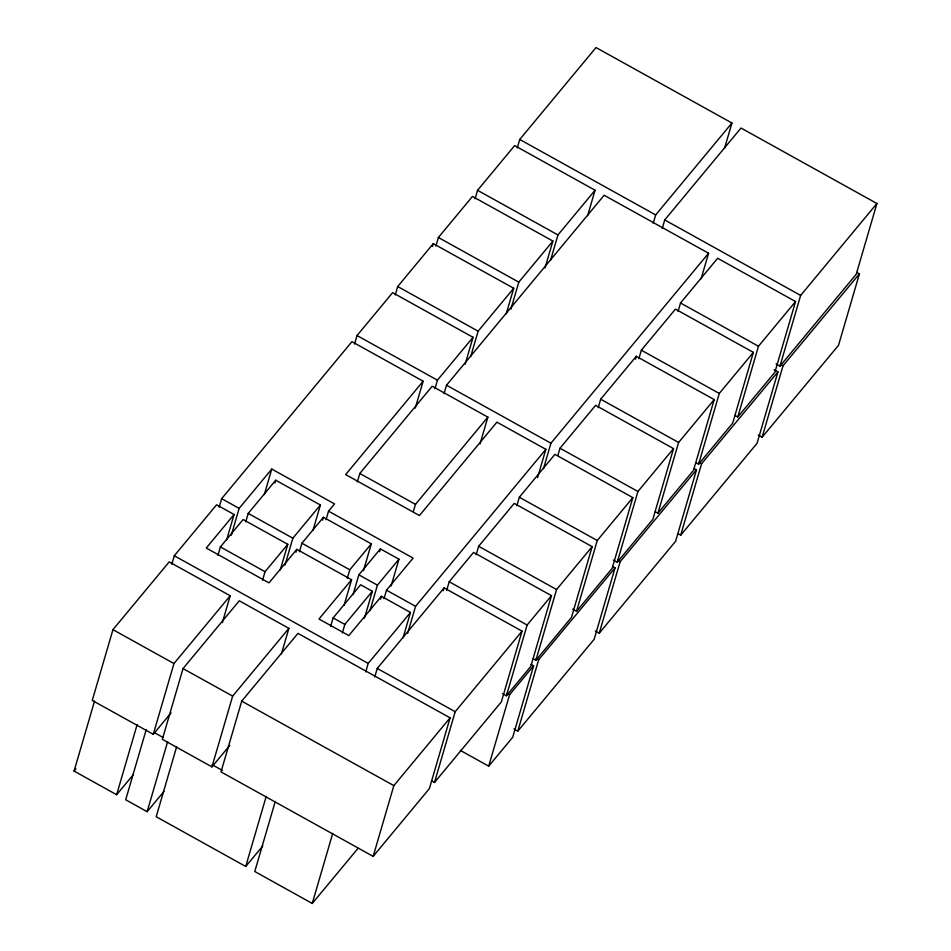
<?xml version="1.0" encoding="UTF-8"?>
<svg xmlns="http://www.w3.org/2000/svg" width="951" height="951" viewBox="0 0 951 951"><rect width="100%" height="100%" fill="white"/><g stroke="black" fill="none" stroke-linecap="round" stroke-linejoin="round"><path stroke-width="1.43" d="M222.344 622.655L230.213 595.766L169.195 561.898L112.943 629.669L92.259 700.423L153.277 734.291L171.085 712.834M133.318 774.673L116.64 794.727L74.083 771.071L94.565 701.018M171.798 564.252L174.283 555.764L216.578 504.791L234.065 514.503L226.611 539.978M116.64 794.727L137.122 724.674M146.181 729.714L125.698 799.767L147.143 811.69L163.976 791.434M219.182 507.156L221.654 498.669L351.941 341.671L423.136 381.196L415.278 408.086M153.277 734.291L173.962 663.548L230.213 595.766M281.437 653.812L288.89 628.349L239.272 600.794L183.02 668.577L162.336 739.331L211.954 766.875L229.762 745.418M217.91 555.42L220.382 546.932L243.123 519.531L287.773 544.317L280.319 569.792M147.143 811.69L167.638 741.637M231.283 535.258L239.141 508.381L271.772 469.069L334.538 503.911L328.535 511.151L326.05 519.638M176.684 746.666L156.202 816.719L245.715 866.468L262.809 845.914M245.727 521.897L248.211 513.409L275.742 480.219L320.392 505.017L312.95 530.48M264.319 494.532L271.772 469.069M274.91 483.049L275.742 480.219M262.559 580.205L265.044 571.717L287.773 544.317M211.954 766.875L232.65 696.12L288.89 628.349M241.709 701.149L221.012 771.903L373.161 856.375L429.4 788.593L450.096 717.839L297.948 633.378L241.709 701.149L393.845 785.621L373.161 856.375M284.991 565.084L292.86 538.195L320.392 505.017M354.545 344.036L357.029 335.548L392.62 292.658L473.039 337.296L465.17 364.185M296.011 552.186L296.831 549.357L351.573 579.741L344.131 605.216M299.434 551.711L301.919 543.223L323.447 517.285L371.306 543.853L363.448 570.731M322.627 520.114L323.447 517.285M395.224 295.012L397.708 286.524L433.299 243.634L513.718 288.272L506.265 313.747M357.314 481.967L359.799 473.479L432.194 386.225L487.863 417.132L480.005 444.022M245.715 866.468L266.209 796.415M432.479 246.464L433.299 243.634M435.903 246L438.387 237.5L472.469 196.429L552.888 241.079L545.018 267.956M275.255 801.455L254.773 871.508L312.249 903.45L358.087 848.304M330.639 626.412L333.123 617.924L360.631 584.77L372.34 591.272L364.483 618.162M347.293 578.291L349.778 569.792L371.306 543.853M353.047 594.637L358.836 574.832L380.376 548.882L398.956 559.2L391.099 586.089M342.348 632.914L344.833 624.427L372.34 591.272M475.072 198.795L477.557 190.307L514.657 145.586L595.076 190.236L587.623 215.711M379.544 551.711L380.376 548.882M369.987 610.613L377.428 585.15L398.956 559.2M434.964 388.686L437.436 380.186L473.039 337.296M380.578 599.13L381.41 596.301L410.487 612.456L403.046 637.919M384.002 598.666L386.486 590.179L413.103 558.106L328.535 511.151M444.022 393.714L446.506 385.214L604.135 195.264L708.578 253.251L701.125 278.714M517.261 147.952L519.745 139.464L596.015 47.55L731.937 123.012L724.496 148.475M365.707 671.917L368.192 663.418L410.487 612.456M413.388 511.46L415.468 504.375L487.863 417.132M374.765 676.946L377.25 668.446L444.117 587.884L522.04 631.143L501.355 701.897L434.488 782.471L431.897 781.021M470.674 356.637L478.115 331.174L513.718 288.272M312.249 903.45L332.731 833.397M407.706 633.211L415.575 606.322L545.85 449.324L496.921 422.161L419.439 515.537L345.653 474.573L423.136 381.196M510.937 309.039L518.794 282.15L552.888 241.079M443.285 590.714L444.117 587.884M446.708 590.25L449.193 581.75L473.55 552.4L551.485 595.659L530.801 666.413L506.431 695.775L502.544 693.612M550.522 260.419L557.964 234.945L595.076 190.236M476.154 554.766L478.638 546.278L514.241 503.376L592.164 546.647L571.48 617.389L535.877 660.291L533.285 658.841M434.488 782.471L455.184 711.717L522.04 631.143M516.833 505.742L519.317 497.254L554.92 454.352L632.843 497.623L612.159 568.377L576.556 611.267L572.668 609.104M537.577 477.628L545.85 449.324M543.496 468.677L550.938 443.202L708.578 253.251M557.928 455.303L559.996 448.23L595.599 405.34L673.522 448.599L652.838 519.353L617.235 562.243L613.347 560.08M506.431 695.775L527.127 625.021L551.485 595.659M460.284 750.375L488.695 766.161L509.593 694.705L533.594 665.831L531.003 664.404M598.203 407.706L600.675 399.206L636.278 356.316L714.201 399.575L693.517 470.329L657.914 513.231L655.322 511.781M653.182 223.414L655.667 214.926L731.937 123.012M533.594 665.831L512.696 737.287L488.695 766.161M535.877 660.291L556.573 589.537L592.164 546.647M662.241 228.442L664.725 219.954L741.007 128.04L876.917 203.502L856.233 274.245L779.963 366.159L776.075 364.007M513.909 729.013L517.784 731.164L538.682 659.709L615.047 567.842L612.456 566.404M635.446 359.145L636.278 356.316M638.882 358.682L641.354 350.194L675.448 309.123L753.37 352.381L732.686 423.136L698.593 464.207L696.001 462.768M576.556 611.267L597.252 540.513L632.843 497.623M678.051 311.476L680.524 302.989L717.636 258.28L795.559 301.538L774.875 372.293L737.762 417.002L735.171 415.563M615.047 567.842L594.149 639.298L517.784 731.164M617.235 562.243L637.931 491.489L673.522 448.599M595.35 631.024L599.237 633.176L620.135 561.72L696.501 469.853L693.909 468.415M657.914 513.231L678.61 442.477L714.201 399.575M696.501 469.853L675.602 541.309L599.237 633.176M698.593 464.207L719.289 393.452L753.37 352.381M678.099 533.749L680.69 535.187L701.588 463.731L777.954 371.865L774.066 369.713M737.762 417.002L758.458 346.259L795.559 301.538M777.954 371.865L757.055 443.321L680.69 535.187M779.963 366.159L800.647 295.416L876.917 203.502M758.268 435.035L762.143 437.198L783.042 365.743L859.407 273.876L856.815 272.438M859.407 273.876L838.509 345.332L762.143 437.198M234.065 514.503L206.248 548.026L269.014 582.868L296.831 549.357M351.573 579.741L318.977 619.018L348.815 635.577L381.41 596.301M393.845 785.621L450.096 717.839M74.083 771.071L75.925 768.848M519.745 139.464L655.667 214.926M664.725 219.954L800.647 295.416M477.557 190.307L557.964 234.945M680.524 302.989L758.458 346.259M438.387 237.5L518.794 282.15M641.354 350.194L719.289 393.452M397.708 286.524L478.115 331.174M600.675 399.206L678.61 442.477M357.029 335.548L437.436 380.186M446.506 385.214L550.938 443.202M559.996 448.23L637.931 491.489M519.317 497.254L597.252 540.513M359.799 473.479L415.468 504.375M478.638 546.278L556.573 589.537M449.193 581.75L527.127 625.021M221.654 498.669L239.141 508.381M248.211 513.409L292.86 538.195M301.919 543.223L349.778 569.792M358.836 574.832L377.428 585.15M386.486 590.179L415.575 606.322M220.382 546.932L265.044 571.717M333.123 617.924L344.833 624.427M174.283 555.764L368.192 663.418M377.25 668.446L455.184 711.717M112.943 629.669L173.962 663.548M183.02 668.577L232.65 696.12M780.45 364.304L783.042 365.743M698.997 462.293L701.588 463.731M617.544 560.282L620.135 561.72M536.091 658.27L538.682 659.709M507.002 693.267L509.593 694.705M154.169 732.52L162.99 737.429M212.121 764.735L222.51 770.5"/></g></svg>
